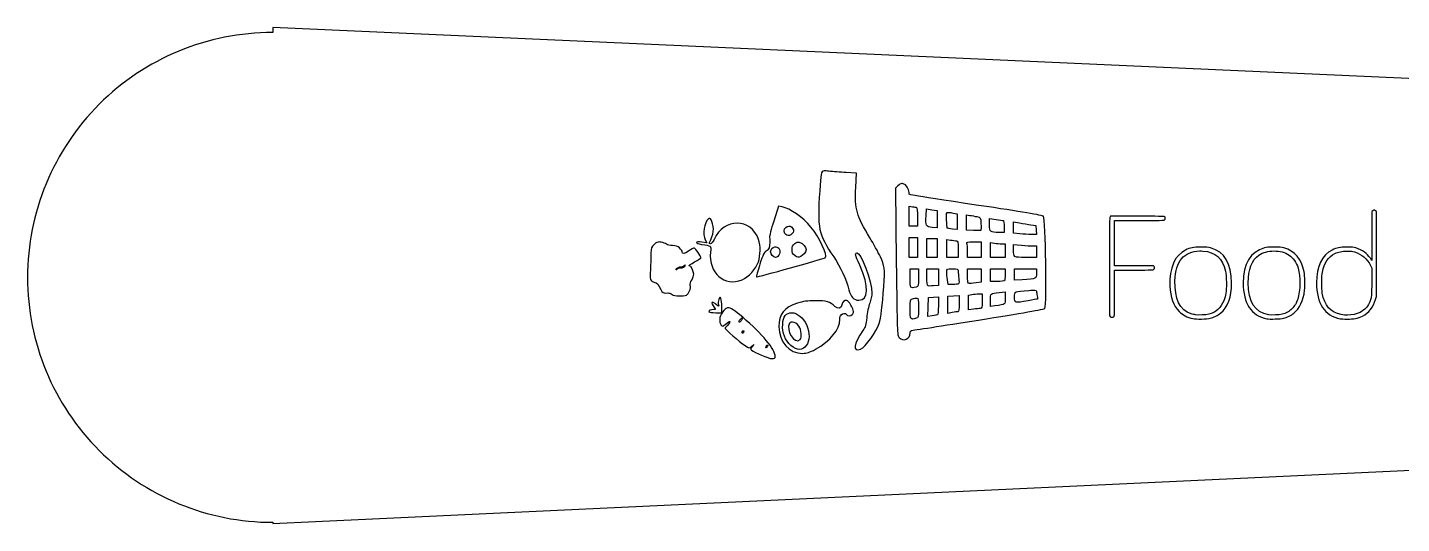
# Model space of a CAD drawing. Extents: x 32 to 185, y 14 to 43.
# Drawn here: x 31.9 to 111, y 14 to 42.6 of the extents above; entities that cross this region are included whole.
import ezdxf

# ---------------------------------------------------------------- set-up
doc = ezdxf.new("R2010")
doc.units = 0
doc.layers.get('0').update_dxf_attribs({"linetype": 'CONTINUOUS'})

msp = doc.modelspace()

# ---------------------------------------------------------------- linework, layer by layer
at = {"color": 1}
for points in [[(46.043562, 42.596484), (46.043562, 42.30434)], [(166.447721, 37.082126), (166.446618, 37.179691), (46.043562, 42.596484), (46.043562, 42.596484)], [(46.043562, 14.105269), (46.043562, 14.034714)]]:
    msp.add_lwpolyline(points, dxfattribs=at)
at = {"color": 7}
for points in [[(77.751672, 34.336523), (77.751672, 34.336523)], [(79.568477, 33.376306), (79.610921, 34.204231), (79.018364, 34.243367)], [(81.997683, 33.485997), (81.848302, 33.336619), (81.898465, 29.101079)], [(82.220923, 33.607265), (82.220923, 33.607265)], [(75.123477, 32.304742), (74.853382, 31.445951)], [(75.331286, 32.266159), (75.123477, 32.304742), (75.123477, 32.304742)], [(82.638745, 32.313564), (82.82671, 32.275529)], [(83.119406, 31.697854), (83.119406, 31.157664), (82.879077, 31.157664), (82.638745, 31.157664), (82.638745, 31.735339), (82.638745, 32.313564), (82.638745, 32.313564)], [(83.611641, 31.760143), (83.62928, 32.149852), (83.62928, 32.149852)], [(83.62928, 32.149852), (83.944576, 32.09914), (84.259869, 32.048981), (84.259869, 31.558397), (84.259869, 31.067265), (83.959457, 31.088211)], [(84.929046, 31.949209), (84.929046, 31.949209)], [(85.175437, 31.910624), (85.400885, 31.872592), (85.400885, 31.417285), (85.400885, 30.961982), (85.127482, 30.992298)], [(85.941075, 31.814714), (86.136206, 31.778883)], [(86.336849, 30.907411), (85.941075, 30.927808), (85.941075, 31.370984), (85.941075, 31.814714), (85.941075, 31.814714)], [(94.228598, 31.72762), (94.196075, 31.681318)], [(95.771451, 31.72762), (94.228598, 31.72762), (94.228598, 31.72762)], [(109.310399, 32.037404), (109.255278, 31.99441), (109.255278, 30.589361), (109.255278, 29.184312), (109.170391, 29.307234)], [(109.390877, 32.078193), (109.390877, 32.078193)], [(109.468598, 26.935907), (109.5149, 27.102373), (109.520965, 29.548116), (109.527027, 31.993857), (109.471353, 32.037404)], [(71.146458, 31.606905), (71.146458, 31.606905)], [(75.727608, 31.160971), (75.727608, 31.160971)], [(87.262341, 31.589816), (87.637716, 31.546823)], [(87.262341, 31.230423), (87.262341, 31.589816), (87.262341, 31.589816)], [(88.102942, 31.12404), (88.102942, 30.79717), (87.817412, 30.79827)], [(88.643133, 31.399096), (88.86858, 31.362715)], [(89.012449, 30.715591), (88.643133, 30.754173), (88.643133, 31.076635), (88.643133, 31.399096), (88.643133, 31.399096)], [(89.514053, 31.256882), (89.934079, 31.18743), (89.952822, 30.932216), (89.971011, 30.677005), (89.676111, 30.677005)], [(96.730013, 28.833188), (96.697492, 28.879492), (95.575769, 28.879492), (94.454596, 28.879492), (94.454596, 30.178705), (94.454596, 31.477921), (95.863503, 31.477921)], [(68.266908, 30.244852), (68.266908, 30.244852)], [(70.914949, 30.365567), (70.999285, 30.20351), (70.704383, 30.238787)], [(76.229216, 30.240441), (76.229216, 30.240441)], [(82.638745, 30.496758), (82.879077, 30.496758), (83.119406, 30.496758), (83.119406, 29.926799), (83.119406, 29.356293), (82.879077, 29.356293), (82.638745, 29.356293), (82.638745, 29.926799), (82.638745, 30.496758), (82.638745, 30.496758)], [(83.659596, 30.436673), (83.960008, 30.436673), (84.259869, 30.436673), (84.259869, 29.896483), (84.259869, 29.356293), (83.960008, 29.356293), (83.659596, 29.356293), (83.659596, 29.896483), (83.659596, 30.436673), (83.659596, 30.436673)], [(84.800612, 30.392576), (85.025507, 30.355647)], [(85.460967, 29.836401), (85.460967, 29.356293), (85.13079, 29.356293), (84.800612, 29.356293), (84.800612, 29.874436), (84.800612, 30.392576), (84.800612, 30.392576)], [(86.355039, 30.25698), (86.78168, 30.25698), (86.78168, 29.806635), (86.78168, 29.356293), (86.39142, 29.356293), (86.00116, 29.356293), (86.00116, 29.711275)], [(86.355039, 30.25698), (86.355039, 30.25698)], [(87.322423, 30.212329), (87.547317, 30.175398)], [(87.967896, 30.137365), (88.163025, 30.136812), (88.163025, 29.746552), (88.163025, 29.356293), (87.742449, 29.356293), (87.322423, 29.356293), (87.322423, 29.784034), (87.322423, 30.212329), (87.322423, 30.212329)], [(88.643133, 30.094369), (89.102847, 30.055233)], [(88.643133, 29.820416), (88.643133, 30.094369), (88.643133, 30.094369)], [(74.917873, 29.959873), (74.917873, 29.959873)], [(89.763202, 30.016648), (89.964395, 30.016648), (89.964395, 29.68647), (89.964395, 29.356293), (89.340422, 29.356293)], [(99.352695, 29.72726), (99.352695, 29.72726)], [(99.412778, 29.947195), (99.412778, 29.947195)], [(103.629576, 29.72726), (103.629576, 29.72726)], [(103.63233, 29.947195), (103.63233, 29.947195)], [(107.831489, 29.719544), (107.831489, 29.719544)], [(69.749128, 28.932409), (69.749128, 28.932409)], [(82.698827, 28.695385), (82.939159, 28.695385), (83.179488, 28.695385), (83.179488, 28.192126)], [(82.698827, 28.155194), (82.698827, 28.695385), (82.698827, 28.695385)], [(83.659596, 28.218584), (83.659596, 28.695385), (83.989774, 28.695385), (83.989774, 28.695938), (83.989774, 28.695938)], [(83.989774, 28.695938), (84.319951, 28.695938), (84.319951, 28.221342), (84.319951, 27.747296), (84.034974, 27.721388)], [(85.13079, 28.695385), (85.13079, 28.695385)], [(86.00116, 28.695385), (86.39142, 28.695385), (86.78168, 28.695385), (86.78168, 28.313394), (86.78168, 27.931401), (86.503315, 27.893368)], [(86.00116, 28.275359), (86.00116, 28.695385), (86.00116, 28.695385)], [(87.322423, 28.695385), (87.742449, 28.695385), (88.163025, 28.695385), (88.163025, 28.375681)], [(87.70276, 27.974948), (87.322423, 27.974948), (87.322423, 28.335441), (87.322423, 28.695385), (87.322423, 28.695385)], [(88.703215, 28.695385), (89.333807, 28.695385), (89.964395, 28.695385), (89.964395, 28.428047)], [(89.138675, 28.071961), (88.703215, 28.042195), (88.703215, 28.369065), (88.703215, 28.695385), (88.703215, 28.695385)], [(94.163555, 28.825472), (94.163555, 26.016481), (94.206548, 25.961357)], [(94.454596, 27.310182), (94.454596, 28.629791), (95.56695, 28.629791)], [(109.173145, 28.896028), (109.258585, 28.732316), (109.250316, 27.938016)], [(85.158902, 27.795251), (84.87668, 27.795251), (84.838647, 28.073615)], [(71.761062, 27.059379), (71.761062, 27.059379)], [(79.053642, 26.884091), (79.053642, 26.884091)], [(83.074205, 27.013628), (83.074205, 27.013628)], [(83.972688, 25.998842), (83.71527, 25.94923), (83.732356, 26.496589), (83.749444, 27.044495), (84.034974, 27.062687), (84.319951, 27.080876), (84.319951, 27.080876)], [(84.319951, 27.080876), (84.319951, 26.567144)], [(85.115908, 26.179089), (84.860694, 26.13003), (84.860694, 26.626673), (84.860694, 27.123319), (85.190872, 27.143716), (85.521049, 27.164659), (85.521049, 27.164659)], [(85.521049, 27.164659), (85.521049, 26.699436)], [(86.340157, 26.375871), (86.061242, 26.337839), (86.061242, 26.758415), (86.061242, 27.179544), (86.249205, 27.217026)], [(86.639465, 27.254508), (86.841762, 27.254508), (86.841762, 26.834482)], [(86.639465, 27.254508), (86.639465, 27.254508)], [(87.577634, 26.562183), (87.322423, 26.523597), (87.322423, 26.890706)], [(87.817412, 27.335536), (88.163025, 27.365853), (88.163025, 27.365853)], [(88.163025, 27.365853), (88.163025, 27.014729)], [(89.872343, 27.46452), (89.872343, 27.46452)], [(71.514118, 26.173577), (71.870756, 26.173577), (71.866895, 26.519186)], [(72.195972, 26.450284), (72.195972, 26.450284)], [(75.903997, 26.173577), (75.903997, 26.173577)], [(73.016181, 25.873162), (73.016181, 25.873162)], [(75.935967, 25.633384), (75.935967, 25.633384)], [(108.232222, 26.071601), (108.232222, 26.072152)], [(73.114298, 25.131779), (73.114298, 25.131779)], [(73.567948, 24.228888), (73.702443, 24.342437), (73.595507, 24.21621)], [(74.49454, 24.303855), (74.49454, 24.303855)]]:
    msp.add_lwpolyline(points, dxfattribs=at)
at = {"color": 1}
for points in [[(46.023169, 42.305442), (42.283514, 42.305535), (38.696991, 40.820041), (36.052604, 38.175757)], [(46.043562, 42.30434), (46.036765, 42.304712), (46.029967, 42.305079), (46.023169, 42.305442)], [(36.052604, 38.175757), (33.408217, 35.531474), (31.922584, 31.945009), (31.922531, 28.205354)], [(31.922531, 28.205354), (31.922438, 24.465604), (33.408007, 20.878997), (36.05241, 18.234595)], [(46.043562, 14.034714), (46.043562, 14.034714), (163.926464, 19.567813), (163.926464, 19.567813)], [(36.05241, 18.234595), (38.696812, 15.590192), (42.283419, 14.104623), (46.023169, 14.104716)], [(46.023169, 14.104716), (46.029967, 14.104895), (46.036764, 14.10508), (46.043562, 14.105269)]]:
    msp.add_open_spline(points, degree=3, dxfattribs=at)
at = {"color": 7}
for points in [[(77.751672, 34.336523), (77.558333, 34.323029), (77.567657, 34.142156), (77.498662, 33.189994)], [(78.022868, 34.316679), (77.902983, 34.327031), (77.816117, 34.34102), (77.751672, 34.336523)], [(79.018364, 34.243367), (78.692361, 34.264703), (78.244347, 34.297544), (78.022868, 34.316679)], [(80.380967, 30.486285), (79.618727, 31.740932), (79.505003, 32.144343), (79.568477, 33.376306)], [(82.220923, 33.607265), (82.145468, 33.60691), (82.082654, 33.570971), (81.997683, 33.485997)], [(82.301952, 33.59624), (82.27259, 33.60361), (82.246075, 33.607383), (82.220923, 33.607265)], [(82.638745, 33.086367), (82.638745, 33.290315), (82.463651, 33.555657), (82.301952, 33.59624)], [(77.498662, 33.189994), (77.343421, 31.047631), (77.420594, 30.680666), (78.298477, 29.393224)], [(86.631749, 32.354904), (82.241952, 33.012651), (82.638745, 32.939736), (82.638745, 33.086367)], [(71.285365, 31.425004), (71.222128, 31.576351), (71.193776, 31.623655), (71.146458, 31.606905)], [(73.980808, 30.38431), (73.552027, 31.642713), (71.974196, 31.649196), (71.419311, 30.394783)], [(76.992096, 31.107504), (76.528944, 31.666267), (75.7897, 32.181724), (75.331286, 32.266159)], [(82.82671, 32.275529), (82.929913, 32.254907), (83.037595, 32.238047), (83.066489, 32.238047)], [(83.066489, 32.238047), (83.095378, 32.238047), (83.119406, 31.995073), (83.119406, 31.697854)], [(83.959457, 31.088211), (83.606428, 31.112672), (83.583701, 31.157215), (83.611641, 31.760143)], [(84.791793, 31.517607), (84.77403, 31.887795), (84.754497, 31.96472), (84.929046, 31.949209)], [(84.929046, 31.949209), (84.987229, 31.944039), (85.066846, 31.92892), (85.175437, 31.910624)], [(86.136206, 31.778883), (86.243535, 31.759189), (86.426317, 31.725495), (86.541901, 31.703368)], [(86.541901, 31.703368), (86.751657, 31.663234), (86.752026, 31.662206), (86.769552, 31.302633)], [(90.36017, 31.723762), (90.315689, 31.779848), (89.118158, 31.982351), (86.631749, 32.354904)], [(90.452222, 26.424379), (90.570044, 26.610217), (90.48395, 31.56769), (90.36017, 31.723762)], [(94.196075, 31.681318), (94.16719, 31.640055), (94.163555, 31.334448), (94.163555, 28.825472)], [(97.340208, 31.702265), (97.321254, 31.72123), (96.944107, 31.72762), (95.771451, 31.72762)], [(97.365013, 31.610213), (97.365013, 31.647294), (97.353924, 31.688549), (97.340208, 31.702265)], [(109.390877, 32.078193), (109.36778, 32.078239), (109.344714, 32.064396), (109.310399, 32.037404)], [(109.471353, 32.037404), (109.436797, 32.064503), (109.413974, 32.078151), (109.390877, 32.078193)], [(71.090784, 31.569973), (70.843682, 31.365046), (70.745223, 30.690891), (70.914949, 30.365567)], [(71.146458, 31.606905), (71.130685, 31.601323), (71.112815, 31.588242), (71.090784, 31.569973)], [(71.143701, 30.182013), (71.403944, 30.687586), (71.444429, 31.044315), (71.285365, 31.425004)], [(74.853382, 31.445951), (74.704846, 30.973618), (74.591669, 30.56163), (74.602027, 30.530382)], [(75.453655, 30.887018), (75.453655, 31.051867), (75.593377, 31.158945), (75.727608, 31.160971)], [(75.899589, 30.71118), (75.718233, 30.529821), (75.453655, 30.634161), (75.453655, 30.887018)], [(75.727608, 31.160971), (75.808149, 31.162188), (75.886406, 31.125724), (75.931559, 31.041357)], [(75.931559, 31.041357), (76.016002, 30.883569), (76.010234, 30.821825), (75.899589, 30.71118)], [(77.816162, 29.340308), (77.97936, 29.436605), (77.468309, 30.532979), (76.992096, 31.107504)], [(84.834236, 31.045215), (84.822984, 31.057342), (84.803674, 31.269926), (84.791793, 31.517607)], [(85.127482, 30.992298), (84.977241, 31.009232), (84.845497, 31.033079), (84.834236, 31.045215)], [(86.759632, 30.914577), (86.744604, 30.899422), (86.554386, 30.896348), (86.336849, 30.907411)], [(86.769552, 31.302633), (86.779233, 31.104484), (86.774675, 30.929732), (86.759632, 30.914577)], [(87.817412, 30.79827), (87.29168, 30.799783), (87.262341, 30.822649), (87.262341, 31.230423)], [(87.637716, 31.546823), (87.844119, 31.523311), (88.032963, 31.492071), (88.057742, 31.477368)], [(88.057742, 31.477368), (88.082515, 31.462667), (88.102942, 31.303725), (88.102942, 31.12404)], [(88.86858, 31.362715), (88.992422, 31.342666), (89.282882, 31.295013), (89.514053, 31.256882)], [(95.863503, 31.477921), (97.42744, 31.477921), (97.365013, 31.472561), (97.365013, 31.610213)], [(67.97697, 30.104842), (67.797869, 29.954135), (67.782499, 29.914271), (67.788454, 29.603787)], [(68.266908, 30.244852), (68.167665, 30.242868), (68.094527, 30.203758), (67.97697, 30.104842)], [(68.377153, 30.23548), (68.335708, 30.242205), (68.29999, 30.245513), (68.266908, 30.244852)], [(68.680872, 30.115315), (68.627176, 30.162839), (68.490406, 30.217107), (68.377153, 30.23548)], [(69.030342, 30.036493), (68.886601, 30.032108), (68.736662, 30.06594), (68.680872, 30.115315)], [(69.435486, 29.899791), (69.319408, 30.008836), (69.220227, 30.042279), (69.030342, 30.036493)], [(70.704383, 30.238787), (70.317933, 30.284558), (70.309297, 30.164902), (70.695013, 30.109253)], [(70.695013, 30.109253), (71.276393, 30.025377), (71.251631, 30.047006), (71.210952, 29.657808)], [(71.212603, 30.136812), (71.16187, 30.136812), (71.130945, 30.157234), (71.143701, 30.182013)], [(71.419311, 30.394783), (71.356195, 30.2521), (71.263583, 30.136812), (71.212603, 30.136812)], [(73.967577, 29.093914), (74.092229, 29.46812), (74.09817, 30.039872), (73.980808, 30.38431)], [(74.602027, 30.530382), (74.637542, 30.423124), (74.627029, 30.034605), (74.584938, 29.901995)], [(75.903997, 29.806635), (75.903997, 29.983286), (75.939548, 30.060276), (76.064951, 30.153901)], [(76.064951, 30.153901), (76.134809, 30.206058), (76.181387, 30.233716), (76.229216, 30.240441)], [(76.229216, 30.240441), (76.277041, 30.247167), (76.326548, 30.232912), (76.402847, 30.201306)], [(76.402847, 30.201306), (76.49974, 30.161171), (76.609174, 30.061597), (76.646484, 29.979716)], [(80.9851, 29.393224), (80.857113, 29.657887), (80.585361, 30.149851), (80.380967, 30.486285)], [(85.025507, 30.355647), (85.149349, 30.335183), (85.297893, 30.317894), (85.355687, 30.317612)], [(85.355687, 30.317612), (85.446963, 30.317039), (85.460967, 30.253599), (85.460967, 29.836401)], [(85.964779, 30.161619), (85.933653, 30.242736), (85.990582, 30.25698), (86.355039, 30.25698)], [(86.00116, 29.711275), (86.00116, 29.906722), (85.984817, 30.10938), (85.964779, 30.161619)], [(87.547317, 30.175398), (87.671159, 30.154931), (87.860567, 30.137648), (87.967896, 30.137365)], [(89.676111, 30.677005), (89.513932, 30.677005), (89.21544, 30.694368), (89.012449, 30.715591)], [(89.102847, 30.055233), (89.355515, 30.033869), (89.652599, 30.016648), (89.763202, 30.016648)], [(67.788454, 29.603787), (67.792016, 29.418159), (67.777354, 29.007122), (67.755934, 28.690423)], [(69.589275, 29.679305), (69.589275, 29.721135), (69.520057, 29.820342), (69.435486, 29.899791)], [(69.953629, 29.719544), (69.689492, 29.544309), (69.589275, 29.533046), (69.589275, 29.679305)], [(70.289318, 29.896483), (70.250863, 29.896342), (70.100046, 29.816679), (69.953629, 29.719544)], [(70.670208, 29.331488), (70.670208, 29.407364), (70.340313, 29.896669), (70.289318, 29.896483)], [(70.29483, 29.099978), (70.501233, 29.222319), (70.670208, 29.326352), (70.670208, 29.331488)], [(71.210952, 29.657808), (71.086116, 28.463466), (72.014687, 27.653437), (73.036577, 28.065346)], [(73.855682, 28.232365), (73.881745, 28.206302), (77.70863, 29.276856), (77.816162, 29.340308)], [(74.410756, 29.719544), (74.306932, 29.680072), (74.231164, 29.519657), (74.053567, 28.964379)], [(74.584938, 29.901995), (74.561779, 29.829018), (74.483242, 29.747117), (74.410756, 29.719544)], [(74.673133, 29.678754), (74.673133, 29.832946), (74.78903, 29.941788), (74.917873, 29.959873)], [(74.943231, 29.356293), (74.818232, 29.356293), (74.673133, 29.529549), (74.673133, 29.678754)], [(74.917873, 29.959873), (74.995179, 29.970724), (75.076849, 29.948624), (75.141116, 29.884356)], [(75.141116, 29.884356), (75.298689, 29.726783), (75.15989, 29.356293), (74.943231, 29.356293)], [(76.064951, 29.458818), (75.939548, 29.552446), (75.903997, 29.629981), (75.903997, 29.806635)], [(76.403398, 29.411414), (76.250171, 29.347945), (76.204832, 29.354382), (76.064951, 29.458818)], [(76.710424, 29.788445), (76.696895, 29.647899), (76.555857, 29.474566), (76.403398, 29.411414)], [(76.646484, 29.979716), (76.68378, 29.897829), (76.712682, 29.811672), (76.710424, 29.788445)], [(78.298477, 29.393224), (78.687916, 28.822102), (79.042734, 28.056391), (79.176011, 27.498147)], [(79.798884, 28.905951), (79.51715, 29.543259), (79.509987, 29.573127), (79.625802, 29.617568)], [(79.625802, 29.617568), (79.842024, 29.700542), (80.495594, 27.960072), (80.496723, 27.298055)], [(81.178025, 27.675086), (81.248984, 28.709039), (81.228986, 28.888902), (80.9851, 29.393224)], [(89.340422, 29.356293), (88.63838, 29.356293), (88.643133, 29.352957), (88.643133, 29.820416)], [(98.540203, 29.783484), (97.912084, 29.473124), (97.59727, 28.752459), (97.641723, 27.725799)], [(97.932215, 28.016841), (97.953553, 28.593339), (98.074737, 28.994978), (98.317513, 29.291799)], [(98.317513, 29.291799), (98.527715, 29.548799), (98.927655, 29.713324), (99.352695, 29.72726)], [(99.412778, 29.947195), (98.965975, 29.947195), (98.814168, 29.918849), (98.540203, 29.783484)], [(99.352695, 29.72726), (99.413416, 29.729252), (99.474988, 29.728284), (99.53625, 29.723952)], [(99.97116, 29.901995), (99.829561, 29.941083), (99.754275, 29.947195), (99.412778, 29.947195)], [(99.53625, 29.723952), (100.262597, 29.67259), (100.666175, 29.313084), (100.842078, 28.560889)], [(101.189897, 27.88565), (101.190143, 29.002759), (100.781807, 29.678193), (99.97116, 29.901995)], [(103.072297, 29.901444), (102.268407, 29.679643), (101.855214, 28.994015), (101.855214, 27.881792)], [(102.146255, 27.891715), (102.146608, 28.668342), (102.356835, 29.212625), (102.763063, 29.489135)], [(102.763063, 29.489135), (102.994375, 29.646575), (103.311593, 29.726182), (103.629576, 29.72726)], [(103.63233, 29.947195), (103.289961, 29.947195), (103.215409, 29.94093), (103.072297, 29.901444)], [(103.629576, 29.72726), (103.947555, 29.728341), (104.266105, 29.651063), (104.500494, 29.4952)], [(104.191263, 29.901995), (104.049663, 29.941083), (103.973828, 29.947195), (103.63233, 29.947195)], [(105.358737, 28.526161), (105.214841, 29.275109), (104.833245, 29.724756), (104.191263, 29.901995)], [(104.500494, 29.4952), (104.726667, 29.344803), (104.916444, 29.067229), (105.013125, 28.744443)], [(106.979861, 29.783484), (106.390465, 29.492256), (106.074766, 28.836154), (106.074766, 27.902188)], [(106.414866, 28.515688), (106.521239, 29.047279), (106.756341, 29.399216), (107.122076, 29.575125)], [(107.821016, 29.948299), (107.408421, 29.946428), (107.245142, 29.914562), (106.979861, 29.783484)], [(107.122076, 29.575125), (107.345751, 29.682708), (107.517938, 29.71785), (107.831489, 29.719544)], [(108.34026, 29.901444), (108.200811, 29.945228), (108.147491, 29.94971), (107.821016, 29.948299)], [(107.831489, 29.719544), (108.059609, 29.720842), (108.125858, 29.713228), (108.257027, 29.672139)], [(108.257027, 29.672139), (108.665752, 29.544097), (108.969931, 29.286637), (109.173145, 28.896028)], [(108.829187, 29.658358), (108.667894, 29.773499), (108.532783, 29.84099), (108.34026, 29.901444)], [(109.170391, 29.307234), (109.056178, 29.47197), (108.978003, 29.552124), (108.829187, 29.658358)], [(67.755934, 28.690423), (67.722722, 28.199574), (67.731589, 28.099614), (67.816566, 28.014634)], [(69.30099, 28.685465), (69.209, 28.613439), (69.206965, 28.616233), (69.281147, 28.710819)], [(69.281147, 28.710819), (69.326472, 28.76861), (69.422552, 28.815549), (69.494465, 28.815549)], [(69.511003, 28.74334), (69.451624, 28.755523), (69.357195, 28.729472), (69.30099, 28.685465)], [(69.494465, 28.815549), (69.566378, 28.815549), (69.657682, 28.848129), (69.697312, 28.887759)], [(69.692353, 28.813345), (69.652126, 28.762607), (69.570383, 28.731148), (69.511003, 28.74334)], [(69.749128, 28.932409), (69.783003, 28.952579), (69.763355, 28.902894), (69.692353, 28.813345)], [(69.697312, 28.887759), (69.720545, 28.910988), (69.737836, 28.925684), (69.749128, 28.932409)], [(69.992765, 28.876735), (69.952331, 28.877184), (70.088427, 28.977638), (70.29483, 29.099978)], [(70.249632, 28.383397), (70.249923, 28.56302), (70.087019, 28.875606), (69.992765, 28.876735)], [(73.036577, 28.065346), (73.374854, 28.201702), (73.842539, 28.718552), (73.967577, 29.093914)], [(74.053567, 28.964379), (73.92957, 28.576688), (73.840583, 28.247464), (73.855682, 28.232365)], [(79.739355, 26.894564), (80.318858, 26.894564), (80.342099, 27.677138), (79.798884, 28.905951)], [(81.898465, 29.101079), (81.946067, 25.058339), (81.953554, 24.859316), (82.062726, 24.738762)], [(84.800612, 28.523957), (84.800612, 28.692097), (84.807462, 28.695385), (85.13079, 28.695385)], [(84.838647, 28.073615), (84.81765, 28.226834), (84.800612, 28.429492), (84.800612, 28.523957)], [(85.13079, 28.695385), (85.437805, 28.695385), (85.460967, 28.68549), (85.460967, 28.553723)], [(85.460967, 28.553723), (85.460967, 28.475773), (85.477155, 28.293543), (85.496798, 28.148579)], [(95.56695, 28.629791), (96.651366, 28.629791), (96.680105, 28.631142), (96.720643, 28.671684)], [(96.720643, 28.671684), (96.770574, 28.721626), (96.773565, 28.771009), (96.730013, 28.833188)], [(100.842078, 28.560889), (100.881036, 28.394251), (100.886728, 28.308328), (100.886728, 27.881792)], [(105.013125, 28.744443), (105.162779, 28.244758), (105.153113, 27.441271), (104.991628, 26.956853)], [(105.390157, 27.467278), (105.421503, 27.736904), (105.405284, 28.28391), (105.358737, 28.526161)], [(106.404393, 27.299708), (106.360908, 27.539738), (106.36734, 28.278178), (106.414866, 28.515688)], [(67.816566, 28.014634), (67.871394, 27.959809), (67.958801, 27.914865), (68.010594, 27.914865)], [(68.010594, 27.914865), (68.121688, 27.914865), (68.237306, 27.779506), (68.356206, 27.509721)], [(69.825195, 27.192221), (69.964763, 27.266914), (70.092869, 27.578657), (70.050643, 27.74013)], [(70.050643, 27.74013), (70.03196, 27.811583), (70.067709, 27.947815), (70.133326, 28.055423)], [(70.133326, 28.055423), (70.196941, 28.159755), (70.249505, 28.307451), (70.249632, 28.383397)], [(80.915095, 25.554009), (81.01448, 25.871797), (81.103876, 26.594692), (81.178025, 27.675086)], [(83.043889, 27.652486), (82.705829, 27.561884), (82.698827, 27.572496), (82.698827, 28.155194)], [(83.179488, 28.192126), (83.179488, 27.720866), (83.17037, 27.686381), (83.043889, 27.652486)], [(83.704797, 27.718631), (83.680026, 27.731506), (83.659596, 27.956338), (83.659596, 28.218584)], [(84.034974, 27.721388), (83.878107, 27.707107), (83.729576, 27.705764), (83.704797, 27.718631)], [(85.486875, 27.839899), (85.461706, 27.815128), (85.314028, 27.795251), (85.158902, 27.795251)], [(85.496798, 28.148579), (85.516452, 28.003616), (85.512049, 27.864678), (85.486875, 27.839899)], [(86.503315, 27.893368), (85.979897, 27.821625), (86.00116, 27.805185), (86.00116, 28.275359)], [(88.122785, 28.015187), (88.100769, 27.993162), (87.911915, 27.974948), (87.70276, 27.974948)], [(88.163025, 28.375681), (88.163025, 28.199551), (88.144799, 28.0372), (88.122785, 28.015187)], [(89.964395, 28.428047), (89.964395, 28.123162), (89.977536, 28.129143), (89.138675, 28.071961)], [(97.641723, 27.725799), (97.671289, 27.042968), (97.836208, 26.580468), (98.167032, 26.250745)], [(98.864869, 26.112391), (98.221569, 26.308293), (97.893759, 26.977938), (97.932215, 28.016841)], [(100.550486, 26.144911), (100.967215, 26.475862), (101.189694, 27.081415), (101.189897, 27.88565)], [(100.886728, 27.881792), (100.886728, 27.343789), (100.863121, 27.182335), (100.737899, 26.85984)], [(101.855214, 27.881792), (101.855214, 26.704552), (102.321318, 26.000603), (103.216716, 25.825758)], [(103.32365, 26.051758), (102.523905, 26.197007), (102.145973, 26.788547), (102.146255, 27.891715)], [(106.074766, 27.902188), (106.074766, 26.704296), (106.542149, 25.991871), (107.436268, 25.826861)], [(109.250316, 27.938016), (109.242894, 27.202421), (109.238977, 27.13184), (109.1974, 26.981658)], [(68.356206, 27.509721), (68.437746, 27.324713), (68.516322, 27.286252), (68.763004, 27.311285)], [(68.763004, 27.311285), (68.820563, 27.317124), (68.928051, 27.27962), (69.00168, 27.228049)], [(69.00168, 27.228049), (69.151015, 27.123449), (69.655806, 27.101569), (69.825195, 27.192221)], [(71.696021, 26.931496), (71.658522, 26.836319), (71.644919, 26.703257), (71.666255, 26.636046)], [(71.761062, 27.059379), (71.745289, 27.052262), (71.72756, 27.011543), (71.696021, 26.931496)], [(71.813428, 26.984412), (71.790667, 27.039959), (71.776838, 27.066494), (71.761062, 27.059379)], [(71.866895, 26.519186), (71.864573, 26.709076), (71.840494, 26.918364), (71.813428, 26.984412)], [(79.053642, 26.884091), (78.910321, 26.911836), (78.775828, 26.785903), (78.775828, 26.623368)], [(79.436186, 26.236414), (79.436186, 26.401166), (79.163616, 26.862783), (79.053642, 26.884091)], [(79.176011, 27.498147), (79.273087, 27.091541), (79.456873, 26.894564), (79.739355, 26.894564)], [(80.496723, 27.298055), (80.496955, 27.173388), (80.440462, 26.916614), (80.371047, 26.727548)], [(82.698827, 26.376974), (82.698827, 26.910504), (82.705945, 26.942415), (82.833876, 26.976697)], [(82.833876, 26.976697), (82.908182, 26.996619), (83.016412, 27.013346), (83.074205, 27.013628)], [(83.074205, 27.013628), (83.166864, 27.014353), (83.179488, 26.947707), (83.179488, 26.450838)], [(86.249205, 27.217026), (86.352405, 27.237676), (86.528007, 27.254508), (86.639465, 27.254508)], [(87.322423, 26.890706), (87.322423, 27.301461), (87.309254, 27.290406), (87.817412, 27.335536)], [(88.163025, 27.014729), (88.163025, 26.62424), (88.204856, 26.656846), (87.577634, 26.562183)], [(88.703215, 27.071506), (88.703215, 27.411282), (88.679102, 27.399976), (89.528938, 27.457908)], [(89.483737, 26.864248), (88.691421, 26.724683), (88.703215, 26.721384), (88.703215, 27.071506)], [(90.016762, 26.954096), (90.004378, 26.954048), (89.764444, 26.913696), (89.483737, 26.864248)], [(89.528938, 27.457908), (89.696451, 27.469324), (89.805391, 27.472118), (89.872343, 27.46452)], [(89.872343, 27.46452), (89.939295, 27.456926), (89.964395, 27.439276), (89.964395, 27.408849)], [(89.964395, 27.408849), (89.964395, 27.365362), (89.98125, 27.245262), (90.00188, 27.142062)], [(90.00188, 27.142062), (90.022511, 27.038859), (90.029151, 26.954141), (90.016762, 26.954096)], [(94.413256, 25.94868), (94.453984, 25.989382), (94.454596, 26.017892), (94.454596, 27.310182)], [(104.991628, 26.956853), (104.907582, 26.704739), (104.825523, 26.567438), (104.659797, 26.400675)], [(104.770592, 26.144911), (105.105979, 26.411261), (105.320722, 26.870022), (105.390157, 27.467278)], [(107.499105, 26.062229), (106.884433, 26.176362), (106.536772, 26.56917), (106.404393, 27.299708)], [(109.1974, 26.981658), (109.059068, 26.481989), (108.734013, 26.175149), (108.232222, 26.071601)], [(108.714534, 25.982303), (109.088741, 26.167605), (109.3442, 26.490453), (109.468598, 26.935907)], [(71.40498, 26.353824), (71.226847, 26.353824), (71.085611, 26.290369), (71.124408, 26.227594)], [(71.124408, 26.227594), (71.142679, 26.198028), (71.31792, 26.173577), (71.514118, 26.173577)], [(71.324501, 26.7744), (71.258752, 26.7744), (71.325063, 26.591946), (71.439154, 26.459104)], [(71.540026, 26.644312), (71.449032, 26.715887), (71.352046, 26.7744), (71.324501, 26.7744)], [(71.439154, 26.459104), (71.521007, 26.363792), (71.517888, 26.353824), (71.40498, 26.353824)], [(71.666255, 26.636046), (71.704197, 26.516499), (71.701866, 26.517007), (71.540026, 26.644312)], [(71.899969, 26.197828), (71.715145, 25.955509), (71.684591, 25.613947), (71.833825, 25.464714)], [(72.195972, 26.450284), (72.094793, 26.431841), (72.011357, 26.343864), (71.899969, 26.197828)], [(73.06634, 25.910094), (72.583043, 26.318275), (72.364603, 26.481027), (72.195972, 26.450284)], [(76.224254, 26.722586), (75.438189, 26.463185), (75.149106, 26.096485), (75.15269, 25.363289)], [(75.36491, 25.492273), (75.395373, 25.970687), (75.555986, 26.173577), (75.903997, 26.173577)], [(75.903997, 26.173577), (76.185759, 26.173577), (76.546002, 25.876112), (76.725859, 25.49448)], [(77.245103, 26.862594), (76.782114, 26.86144), (76.54835, 26.82954), (76.224254, 26.722586)], [(78.35966, 26.529659), (78.090209, 26.799114), (77.872968, 26.864287), (77.245103, 26.862594)], [(78.775828, 26.623368), (78.775828, 26.429366), (78.518128, 26.371192), (78.35966, 26.529659)], [(78.655664, 25.785521), (78.655664, 25.99053), (78.681241, 26.046162), (78.801186, 26.100814)], [(78.801186, 26.100814), (78.915559, 26.152935), (78.962371, 26.148549), (79.018915, 26.080421)], [(79.364527, 26.065536), (79.404154, 26.105166), (79.436186, 26.182165), (79.436186, 26.236414)], [(80.371047, 26.727548), (80.301632, 26.538484), (80.224878, 26.16213), (80.20072, 25.891355)], [(83.043889, 25.851115), (82.704249, 25.760096), (82.698827, 25.76896), (82.698827, 26.376974)], [(83.179488, 26.450838), (83.179488, 25.917308), (83.17182, 25.885397), (83.043889, 25.851115)], [(84.319951, 26.567144), (84.319951, 26.284628), (84.300083, 26.052616), (84.275303, 26.051205)], [(85.446085, 26.231452), (85.404805, 26.230016), (85.25626, 26.206238), (85.115908, 26.179089)], [(85.521049, 26.699436), (85.52099, 26.368629), (85.499442, 26.233145), (85.446085, 26.231452)], [(86.730417, 26.413906), (86.66898, 26.413906), (86.493378, 26.396868), (86.340157, 26.375871)], [(86.625687, 25.74969), (89.144802, 26.146831), (90.41857, 26.371299), (90.452222, 26.424379)], [(86.841762, 26.834482), (86.841762, 26.464712), (86.828695, 26.413906), (86.730417, 26.413906)], [(98.167032, 26.250745), (98.388754, 26.029762), (98.611975, 25.912778), (98.958575, 25.835681)], [(99.104097, 26.051758), (99.048756, 26.061808), (98.941012, 26.089192), (98.864869, 26.112391)], [(100.737899, 26.85984), (100.581607, 26.457351), (100.288203, 26.194698), (99.869735, 26.082625)], [(99.963441, 25.854423), (100.149273, 25.903657), (100.407504, 26.031365), (100.550486, 26.144911)], [(104.659797, 26.400675), (104.509229, 26.249164), (104.32262, 26.144968), (104.089841, 26.082625)], [(104.182994, 25.854423), (104.368826, 25.903657), (104.627612, 26.031365), (104.770592, 26.144911)], [(71.833825, 25.464714), (71.920238, 25.378289), (71.940547, 25.380942), (72.064784, 25.492826)], [(72.144159, 25.395812), (72.09282, 25.353202), (72.051003, 25.296662), (72.051003, 25.270133)], [(72.064784, 25.492826), (72.286487, 25.692495), (72.374718, 25.728693), (72.300702, 25.59039)], [(72.300702, 25.59039), (72.266186, 25.525897), (72.195501, 25.438419), (72.144159, 25.395812)], [(72.867353, 25.637795), (72.848481, 25.656667), (72.87102, 25.724138), (72.917513, 25.787725)], [(72.985864, 25.719374), (72.939371, 25.655795), (72.886234, 25.618914), (72.867353, 25.637795)], [(72.917513, 25.787725), (72.952384, 25.835407), (72.990998, 25.867854), (73.016181, 25.873162)], [(73.036024, 25.869305), (73.054896, 25.850432), (73.03236, 25.782959), (72.985864, 25.719374)], [(73.016181, 25.873162), (73.024574, 25.874932), (73.031305, 25.874026), (73.036024, 25.869305)], [(74.933308, 23.655074), (74.933308, 24.066015), (74.196078, 24.955949), (73.06634, 25.910094)], [(75.15269, 25.363289), (75.156966, 24.490502), (75.74052, 23.830588), (76.507027, 23.832563)], [(75.84116, 24.282908), (75.504339, 24.587206), (75.334712, 25.018074), (75.36491, 25.492273)], [(75.766193, 25.563381), (75.519051, 25.173534), (76.059487, 24.322089), (76.362058, 24.624659)], [(75.935967, 25.633384), (75.863518, 25.639378), (75.800881, 25.618096), (75.766193, 25.563381)], [(76.725859, 25.49448), (77.187953, 24.513975), (76.55096, 23.641643), (75.84116, 24.282908)], [(76.297014, 25.399119), (76.204645, 25.536635), (76.056716, 25.623396), (75.935967, 25.633384)], [(76.362058, 24.624659), (76.483865, 24.746466), (76.447881, 25.174504), (76.297014, 25.399119)], [(77.253372, 24.071241), (78.09876, 24.540108), (78.655664, 25.221192), (78.655664, 25.785521)], [(79.018915, 26.080421), (79.106429, 25.974974), (79.266929, 25.967938), (79.364527, 26.065536)], [(79.849046, 24.077303), (80.120349, 24.189682), (80.769765, 25.089318), (80.915095, 25.554009)], [(80.20072, 25.891355), (80.164548, 25.485931), (80.126095, 25.355265), (79.981888, 25.151072)], [(82.773794, 25.153826), (82.815074, 25.154136), (84.548639, 25.422239), (86.625687, 25.74969)], [(84.275303, 26.051205), (84.250536, 26.049769), (84.114222, 26.026214), (83.972688, 25.998842)], [(94.206548, 25.961357), (94.259259, 25.894363), (94.353439, 25.888865), (94.413256, 25.94868)], [(98.958575, 25.835681), (99.154722, 25.792063), (99.771494, 25.803569), (99.963441, 25.854423)], [(99.869735, 26.082625), (99.724419, 26.043715), (99.253418, 26.024634), (99.104097, 26.051758)], [(103.216716, 25.825758), (103.383241, 25.79324), (104.023679, 25.812217), (104.182994, 25.854423)], [(104.089841, 26.082625), (103.944524, 26.043715), (103.472971, 26.024634), (103.32365, 26.051758)], [(107.436268, 25.826861), (107.493432, 25.816306), (107.671427, 25.806493), (107.831489, 25.805364)], [(108.232222, 26.072152), (108.009388, 26.026155), (107.715823, 26.02199), (107.499105, 26.062229)], [(107.831489, 25.805364), (108.215749, 25.802655), (108.445026, 25.848849), (108.714534, 25.982303)], [(72.051003, 25.270133), (72.051003, 25.212573), (72.862973, 24.510345), (73.197531, 24.278497)], [(73.011769, 25.025945), (73.011769, 25.058971), (73.038829, 25.102555), (73.071855, 25.122959)], [(73.071855, 25.002795), (73.038818, 24.982393), (73.011769, 24.992923), (73.011769, 25.025945)], [(73.071855, 25.122959), (73.08837, 25.133159), (73.103415, 25.135936), (73.114298, 25.131779)], [(73.131937, 25.099809), (73.131937, 25.066786), (73.104877, 25.023199), (73.071855, 25.002795)], [(73.114298, 25.131779), (73.125178, 25.127622), (73.131937, 25.116322), (73.131937, 25.099809)], [(79.981888, 25.151072), (79.436002, 24.37813), (79.374486, 23.880733), (79.849046, 24.077303)], [(82.062726, 24.738762), (82.29712, 24.479936), (82.698827, 24.655012), (82.698827, 25.016023)], [(82.698827, 25.016023), (82.698827, 25.091238), (82.732513, 25.153544), (82.773794, 25.153826)], [(73.197531, 24.278497), (73.43081, 24.116834), (73.435066, 24.116422), (73.567948, 24.228888)], [(73.595507, 24.21621), (73.509861, 24.114574), (73.504182, 24.077038), (73.566294, 24.02549)], [(73.566294, 24.02549), (73.751759, 23.871569), (74.557052, 23.531601), (74.736523, 23.531601)], [(74.393668, 24.173767), (74.393163, 24.2131), (74.419621, 24.26195), (74.452647, 24.282355)], [(74.452647, 24.192507), (74.417679, 24.138402), (74.394232, 24.130799), (74.393668, 24.173767)], [(74.49454, 24.303855), (74.522494, 24.312036), (74.508558, 24.279022), (74.452647, 24.192507)], [(74.452647, 24.282355), (74.471284, 24.293875), (74.485221, 24.301125), (74.49454, 24.303855)], [(76.507027, 23.832563), (76.763967, 23.833204), (76.906552, 23.878887), (77.253372, 24.071241)], [(74.736523, 23.531601), (74.89492, 23.531601), (74.933308, 23.556036), (74.933308, 23.655074)]]:
    msp.add_open_spline(points, degree=3, dxfattribs=at)

doc.saveas('drawing.dxf')
